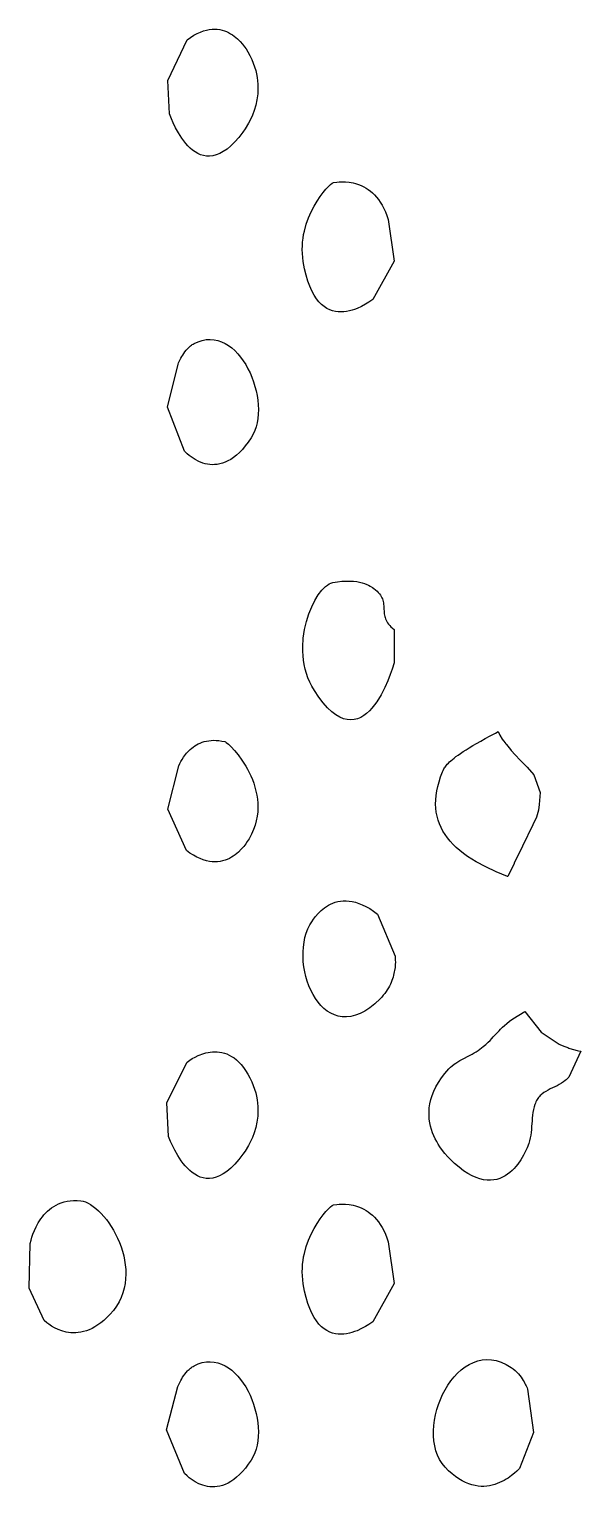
# Model space of a CAD drawing. Header units: millimetres. Extents: x 73 to 173, y -160 to -92.
# Drawn here: x 146.712 to 147.448, y -140.313 to -138.369 of the extents above; entities that cross this region are included whole.
import ezdxf

# ---------------------------------------------------------------- set-up
doc = ezdxf.new("R2010")
doc.units = ezdxf.units.MM
doc.layers.add('F.Silkscreen', color=41, linetype='CONTINUOUS', true_color=0xf2eda1)

msp = doc.modelspace()

# ---------------------------------------------------------------- linework, layer by layer
at = {"layer": 'F.Silkscreen', "linetype": 'CONTINUOUS'}
for p, q in [((146.931833, -138.377628), (146.936191, -138.375293)), ((146.936191, -138.375293), (146.940416, -138.373391)), ((146.940416, -138.373391), (146.944511, -138.371892)), ((146.944511, -138.371892), (146.94847, -138.370773)), ((146.94847, -138.370773), (146.952305, -138.370022)), ((146.952305, -138.370022), (146.956003, -138.369598)), ((146.956003, -138.369598), (146.959563, -138.369484)), ((146.959563, -138.369484), (146.962987, -138.369665)), ((146.962987, -138.369665), (146.966288, -138.370119)), ((146.966288, -138.370119), (146.969448, -138.37081)), ((146.969448, -138.37081), (146.972467, -138.371719)), ((146.972467, -138.371719), (146.975363, -138.372823)), ((146.975363, -138.372823), (146.978111, -138.374103)), ((146.978111, -138.374103), (146.980726, -138.375525)), ((146.980726, -138.375525), (146.983211, -138.377089)), ((146.897097, -138.437901), (146.92271, -138.383668)), ((146.92271, -138.383668), (146.927333, -138.380409)), ((146.927333, -138.380409), (146.931833, -138.377628)), ((146.983211, -138.377089), (146.985548, -138.378738)), ((146.985548, -138.378738), (146.989816, -138.382263)), ((146.989816, -138.382263), (146.993542, -138.385939)), ((146.993542, -138.385939), (146.996699, -138.389541)), ((146.996699, -138.389541), (146.999303, -138.392913)), ((146.999303, -138.392913), (147.001345, -138.395862)), ((147.001345, -138.395862), (147.00372, -138.399734)), ((147.00372, -138.399734), (147.006497, -138.404809)), ((147.006497, -138.404809), (147.008913, -138.409829)), ((147.008913, -138.409829), (147.010976, -138.41478)), ((147.010976, -138.41478), (147.012716, -138.419671)), ((147.012716, -138.419671), (147.01415, -138.424487)), ((147.01415, -138.424487), (147.015276, -138.429215)), ((147.015276, -138.429215), (147.016134, -138.433871)), ((147.016134, -138.433871), (147.016718, -138.438428)), ((146.899149, -138.482498), (146.897097, -138.437901)), ((147.016718, -138.438428), (147.017078, -138.442895)), ((147.017201, -138.447257), (147.016835, -138.455654)), ((147.017078, -138.442895), (147.017201, -138.447257)), ((147.01415, -138.471011), (147.012081, -138.477872)), ((147.015774, -138.463586), (147.01415, -138.471011)), ((147.016835, -138.455654), (147.015774, -138.463586)), ((146.901708, -138.489054), (146.899149, -138.482498)), ((146.904107, -138.494525), (146.901708, -138.489054)), ((147.007216, -138.489747), (147.004702, -138.494681)), ((147.009737, -138.484129), (147.007216, -138.489747)), ((147.012081, -138.477872), (147.009737, -138.484129)), ((146.907245, -138.500935), (146.904107, -138.494525)), ((146.911108, -138.507892), (146.907245, -138.500935)), ((146.915662, -138.51499), (146.911108, -138.507892)), ((146.997099, -138.506652), (146.991598, -138.513779)), ((147.00012, -138.502294), (146.997099, -138.506652)), ((147.004702, -138.494681), (147.00012, -138.502294)), ((146.918209, -138.518456), (146.915662, -138.51499)), ((146.920923, -138.521818), (146.918209, -138.518456)), ((146.92381, -138.525029), (146.920923, -138.521818)), ((146.926853, -138.528013), (146.92381, -138.525029)), ((146.930074, -138.530748), (146.926853, -138.528013)), ((146.933452, -138.533161), (146.930074, -138.530748)), ((146.975936, -138.529356), (146.971009, -138.532776)), ((146.981015, -138.525087), (146.975936, -138.529356)), ((146.986231, -138.519904), (146.981015, -138.525087)), ((146.991598, -138.513779), (146.986231, -138.519904)), ((146.937003, -138.535223), (146.933452, -138.533161)), ((146.940705, -138.536873), (146.937003, -138.535223)), ((146.944572, -138.538067), (146.940705, -138.536873)), ((146.948598, -138.538747), (146.944572, -138.538067)), ((146.952768, -138.538866), (146.948598, -138.538747)), ((146.957101, -138.538382), (146.952768, -138.538866)), ((146.961582, -138.537234), (146.957101, -138.538382)), ((146.96623, -138.535383), (146.961582, -138.537234)), ((146.971009, -138.532776), (146.96623, -138.535383)), ((147.099988, -138.592673), (147.103961, -138.587371)), ((147.103961, -138.587371), (147.107709, -138.582881)), ((147.107709, -138.582881), (147.111103, -138.579252)), ((147.111103, -138.579252), (147.11401, -138.576547)), ((147.11401, -138.576547), (147.116301, -138.574802)), ((147.116301, -138.574802), (147.117841, -138.574073)), ((147.117841, -138.574073), (147.122187, -138.573398)), ((147.122187, -138.573398), (147.125532, -138.573077)), ((147.125532, -138.573077), (147.129517, -138.572919)), ((147.129517, -138.572919), (147.13405, -138.573024)), ((147.13405, -138.573024), (147.139026, -138.5735)), ((147.139026, -138.5735), (147.141642, -138.573918)), ((147.141642, -138.573918), (147.144341, -138.574472)), ((147.144341, -138.574472), (147.147094, -138.575164)), ((147.147094, -138.575164), (147.149901, -138.576043)), ((147.149901, -138.576043), (147.152737, -138.577091)), ((147.152737, -138.577091), (147.155603, -138.578324)), ((147.155603, -138.578324), (147.15847, -138.57976)), ((147.15847, -138.57976), (147.161341, -138.581409)), ((147.161341, -138.581409), (147.164192, -138.583305)), ((147.164192, -138.583305), (147.167029, -138.585446)), ((147.167029, -138.585446), (147.169809, -138.587842)), ((147.169809, -138.587842), (147.172536, -138.590516)), ((147.08813, -138.612973), (147.091937, -138.605533)), ((147.091937, -138.605533), (147.095947, -138.59875)), ((147.095947, -138.59875), (147.099988, -138.592673)), ((147.172536, -138.590516), (147.175215, -138.593475)), ((147.175215, -138.593475), (147.177802, -138.596728)), ((147.177802, -138.596728), (147.180299, -138.60031)), ((147.180299, -138.60031), (147.182699, -138.604215)), ((147.182699, -138.604215), (147.184988, -138.608458)), ((147.184988, -138.608458), (147.187143, -138.613066)), ((147.081562, -138.629651), (147.084623, -138.621036)), ((147.084623, -138.621036), (147.08813, -138.612973)), ((147.187143, -138.613066), (147.189148, -138.618036)), ((147.189148, -138.618036), (147.191014, -138.623395)), ((147.191014, -138.623395), (147.198709, -138.678792)), ((147.07674, -138.65332), (147.07732, -138.648373)), ((147.07732, -138.648373), (147.0781, -138.643521)), ((147.0781, -138.643521), (147.079086, -138.638777)), ((147.079086, -138.638777), (147.081562, -138.629651)), ((147.076306, -138.663503), (147.076398, -138.658369)), ((147.076461, -138.668726), (147.076306, -138.663503)), ((147.076398, -138.658369), (147.07674, -138.65332)), ((147.076891, -138.674015), (147.076461, -138.668726)), ((147.077628, -138.679383), (147.076891, -138.674015)), ((147.079417, -138.688934), (147.077628, -138.679383)), ((147.198709, -138.678792), (147.170229, -138.729819)), ((147.081495, -138.6976), (147.079417, -138.688934)), ((147.083812, -138.705406), (147.081495, -138.6976)), ((147.08638, -138.712405), (147.083812, -138.705406)), ((147.089153, -138.718633), (147.08638, -138.712405)), ((147.092127, -138.724115), (147.089153, -138.718633)), ((147.095272, -138.728898), (147.092127, -138.724115)), ((147.098573, -138.733011), (147.095272, -138.728898)), ((147.101996, -138.736506), (147.098573, -138.733011)), ((147.105534, -138.739407), (147.101996, -138.736506)), ((147.10918, -138.741765), (147.105534, -138.739407)), ((147.112877, -138.743595), (147.10918, -138.741765)), ((147.116633, -138.744951), (147.112877, -138.743595)), ((147.120423, -138.745864), (147.116633, -138.744951)), ((147.139075, -138.74517), (147.135455, -138.745892)), ((147.142608, -138.744236), (147.139075, -138.74517)), ((147.14602, -138.743123), (147.142608, -138.744236)), ((147.149307, -138.741869), (147.14602, -138.743123)), ((147.155393, -138.73909), (147.149307, -138.741869)), ((147.160697, -138.736192), (147.155393, -138.73909)), ((147.165036, -138.733479), (147.160697, -138.736192)), ((147.170229, -138.729819), (147.165036, -138.733479)), ((147.124212, -138.746379), (147.120423, -138.745864)), ((147.127994, -138.746536), (147.124212, -138.746379)), ((147.131747, -138.746354), (147.127994, -138.746536)), ((147.135455, -138.745892), (147.131747, -138.746354)), ((146.937506, -138.786219), (146.942969, -138.784464)), ((146.942969, -138.784464), (146.948332, -138.783468)), ((146.948332, -138.783468), (146.953588, -138.783185)), ((146.953588, -138.783185), (146.958718, -138.783589)), ((146.958718, -138.783589), (146.963734, -138.784631)), ((146.916939, -138.804073), (146.918362, -138.801918)), ((146.918362, -138.801918), (146.919916, -138.799753)), ((146.919916, -138.799753), (146.921603, -138.797617)), ((146.921603, -138.797617), (146.923419, -138.795558)), ((146.923419, -138.795558), (146.92438, -138.79456)), ((146.92438, -138.79456), (146.925368, -138.793595)), ((146.925368, -138.793595), (146.926387, -138.792681)), ((146.926387, -138.792681), (146.927446, -138.791791)), ((146.927446, -138.791791), (146.92852, -138.790956)), ((146.92852, -138.790956), (146.929644, -138.790167)), ((146.929644, -138.790167), (146.930782, -138.789441)), ((146.930782, -138.789441), (146.931958, -138.78877)), ((146.931958, -138.78877), (146.937506, -138.786219)), ((146.963734, -138.784631), (146.968585, -138.786286)), ((146.968585, -138.786286), (146.97329, -138.788508)), ((146.97329, -138.788508), (146.977828, -138.791262)), ((146.977828, -138.791262), (146.982186, -138.794517)), ((146.982186, -138.794517), (146.986347, -138.7982)), ((146.986347, -138.7982), (146.990303, -138.802333)), ((146.990303, -138.802333), (146.994055, -138.806827)), ((146.89662, -138.873733), (146.910632, -138.81623)), ((146.910632, -138.81623), (146.911341, -138.814587)), ((146.911341, -138.814587), (146.912638, -138.811809)), ((146.912638, -138.811809), (146.913503, -138.810091)), ((146.913503, -138.810091), (146.914503, -138.808191)), ((146.914503, -138.808191), (146.915647, -138.806175)), ((146.915647, -138.806175), (146.916939, -138.804073)), ((146.994055, -138.806827), (146.997573, -138.811667)), ((146.997573, -138.811667), (147.000843, -138.816812)), ((147.000843, -138.816812), (147.00387, -138.822228)), ((147.00387, -138.822228), (147.006633, -138.827869)), ((147.006633, -138.827869), (147.009119, -138.833702)), ((147.009119, -138.833702), (147.011317, -138.839685)), ((147.011317, -138.839685), (147.013224, -138.845787)), ((147.013224, -138.845787), (147.014808, -138.85197)), ((147.014808, -138.85197), (147.016066, -138.858184)), ((147.016066, -138.858184), (147.016999, -138.864413)), ((146.919207, -138.932203), (146.89662, -138.873733)), ((147.016999, -138.864413), (147.017586, -138.870597)), ((147.017586, -138.870597), (147.017809, -138.876711)), ((147.017809, -138.876711), (147.017655, -138.882708)), ((147.014868, -138.899675), (147.013117, -138.904859)), ((147.016194, -138.894231), (147.014868, -138.899675)), ((147.017123, -138.888562), (147.016194, -138.894231)), ((147.017655, -138.882708), (147.017123, -138.888562)), ((147.004319, -138.920069), (147.000349, -138.925257)), ((147.008295, -138.914288), (147.004319, -138.920069)), ((147.010929, -138.909744), (147.008295, -138.914288)), ((147.013117, -138.904859), (147.010929, -138.909744)), ((146.922756, -138.935578), (146.919207, -138.932203)), ((146.925687, -138.938031), (146.922756, -138.935578)), ((146.929305, -138.940723), (146.925687, -138.938031)), ((146.988589, -138.937482), (146.98473, -138.94053)), ((146.992486, -138.93394), (146.988589, -138.937482)), ((146.996403, -138.929879), (146.992486, -138.93394)), ((147.000349, -138.925257), (146.996403, -138.929879)), ((146.933578, -138.943434), (146.929305, -138.940723)), ((146.938431, -138.94595), (146.933578, -138.943434)), ((146.943839, -138.94806), (146.938431, -138.94595)), ((146.946732, -138.948903), (146.943839, -138.94806)), ((146.949732, -138.94957), (146.946732, -138.948903)), ((146.952844, -138.950027), (146.949732, -138.94957)), ((146.956065, -138.950248), (146.952844, -138.950027)), ((146.959378, -138.950218), (146.956065, -138.950248)), ((146.962783, -138.949906), (146.959378, -138.950218)), ((146.966262, -138.949272), (146.962783, -138.949906)), ((146.969831, -138.948299), (146.966262, -138.949272)), ((146.973472, -138.946971), (146.969831, -138.948299)), ((146.977174, -138.945245), (146.973472, -138.946971)), ((146.980931, -138.943112), (146.977174, -138.945245)), ((146.98473, -138.94053), (146.980931, -138.943112)), ((147.1025, -139.117511), (147.107387, -139.112621)), ((147.107387, -139.112621), (147.109817, -139.110724)), ((147.109817, -139.110724), (147.11222, -139.109222)), ((147.11222, -139.109222), (147.114568, -139.108124)), ((147.114568, -139.108124), (147.11687, -139.107472)), ((147.11687, -139.107472), (147.123277, -139.106366)), ((147.123277, -139.106366), (147.129246, -139.105678)), ((147.129246, -139.105678), (147.134772, -139.10536)), ((147.134772, -139.10536), (147.139888, -139.105366)), ((147.139888, -139.105366), (147.144584, -139.105647)), ((147.144584, -139.105647), (147.148875, -139.10617)), ((147.148875, -139.10617), (147.152773, -139.106904)), ((147.152773, -139.106904), (147.156286, -139.107777)), ((147.156286, -139.107777), (147.159428, -139.108775)), ((147.159428, -139.108775), (147.162201, -139.109844)), ((147.162201, -139.109844), (147.164621, -139.110938)), ((147.164621, -139.110938), (147.166697, -139.112022)), ((147.166697, -139.112022), (147.169873, -139.113993)), ((147.169873, -139.113993), (147.171784, -139.115405)), ((147.088812, -139.139727), (147.093083, -139.131221)), ((147.093083, -139.131221), (147.097689, -139.123762)), ((147.097689, -139.123762), (147.1025, -139.117511)), ((147.171784, -139.115405), (147.174013, -139.117194)), ((147.174013, -139.117194), (147.175966, -139.118965)), ((147.175966, -139.118965), (147.177679, -139.120734)), ((147.177679, -139.120734), (147.179145, -139.122484)), ((147.179145, -139.122484), (147.180403, -139.124205)), ((147.180403, -139.124205), (147.18146, -139.125917)), ((147.18146, -139.125917), (147.182338, -139.127613)), ((147.182338, -139.127613), (147.183045, -139.129301)), ((147.183045, -139.129301), (147.183618, -139.130975)), ((147.183618, -139.130975), (147.18407, -139.132656)), ((147.18407, -139.132656), (147.184413, -139.134317)), ((147.184413, -139.134317), (147.184658, -139.135966)), ((147.081763, -139.159367), (147.084993, -139.149165)), ((147.084993, -139.149165), (147.088812, -139.139727)), ((147.184658, -139.135966), (147.184966, -139.139269)), ((147.184966, -139.139269), (147.185122, -139.142562)), ((147.185122, -139.142562), (147.185306, -139.145862)), ((147.185306, -139.145862), (147.185618, -139.149168)), ((147.185618, -139.149168), (147.185883, -139.15084)), ((147.185883, -139.15084), (147.186237, -139.152515)), ((147.186237, -139.152515), (147.186703, -139.154182)), ((147.077576, -139.181494), (147.079248, -139.170195)), ((147.079248, -139.170195), (147.081763, -139.159367)), ((147.186703, -139.154182), (147.187291, -139.155883)), ((147.187291, -139.155883), (147.18803, -139.157594)), ((147.18803, -139.157594), (147.188933, -139.159304)), ((147.188933, -139.159304), (147.19001, -139.161036)), ((147.19001, -139.161036), (147.1913, -139.162791)), ((147.1913, -139.162791), (147.192806, -139.164562)), ((147.192806, -139.164562), (147.194547, -139.16635)), ((147.194547, -139.16635), (147.196538, -139.168147)), ((147.196538, -139.168147), (147.198802, -139.169975)), ((147.198802, -139.169975), (147.198856, -139.214421)), ((147.076866, -139.193146), (147.077576, -139.181494)), ((147.076924, -139.199044), (147.076866, -139.193146)), ((147.077267, -139.204971), (147.076924, -139.199044)), ((147.077911, -139.210912), (147.077267, -139.204971)), ((147.07889, -139.216842), (147.077911, -139.210912)), ((147.080199, -139.222757), (147.07889, -139.216842)), ((147.081864, -139.228624), (147.080199, -139.222757)), ((147.083892, -139.234423), (147.081864, -139.228624)), ((147.193691, -139.229853), (147.190347, -139.23831)), ((147.19624, -139.222713), (147.193691, -139.229853)), ((147.198856, -139.214421), (147.19624, -139.222713)), ((147.086323, -139.24015), (147.083892, -139.234423)), ((147.08914, -139.245775), (147.086323, -139.24015)), ((147.092377, -139.251284), (147.08914, -139.245775)), ((147.186211, -139.247545), (147.181293, -139.257043)), ((147.190347, -139.23831), (147.186211, -139.247545)), ((147.098426, -139.260264), (147.092377, -139.251284)), ((147.104323, -139.267941), (147.098426, -139.260264)), ((147.110058, -139.274374), (147.104323, -139.267941)), ((147.175613, -139.266276), (147.172488, -139.270624)), ((147.181293, -139.257043), (147.175613, -139.266276)), ((147.115626, -139.27963), (147.110058, -139.274374)), ((147.121027, -139.283774), (147.115626, -139.27963)), ((147.126268, -139.286878), (147.121027, -139.283774)), ((147.131341, -139.288991), (147.126268, -139.286878)), ((147.136234, -139.290188), (147.131341, -139.288991)), ((147.149921, -139.28897), (147.145536, -139.290114)), ((147.15414, -139.287167), (147.149921, -139.28897)), ((147.158166, -139.28477), (147.15414, -139.287167)), ((147.162024, -139.281856), (147.158166, -139.28477)), ((147.165693, -139.278481), (147.162024, -139.281856)), ((147.16918, -139.274728), (147.165693, -139.278481)), ((147.172488, -139.270624), (147.16918, -139.274728)), ((147.140989, -139.290549), (147.136234, -139.290188)), ((147.145536, -139.290114), (147.140989, -139.290549)), ((147.326765, -139.311801), (147.333761, -139.308036)), ((147.333761, -139.308036), (147.337404, -139.306108)), ((147.337404, -139.306108), (147.339602, -139.310703)), ((146.92696, -139.329974), (146.928836, -139.328359)), ((146.928836, -139.328359), (146.930828, -139.326796)), ((146.930828, -139.326796), (146.932955, -139.32531)), ((146.932955, -139.32531), (146.935205, -139.323923)), ((146.935205, -139.323923), (146.937583, -139.322628)), ((146.937583, -139.322628), (146.940096, -139.321459)), ((146.940096, -139.321459), (146.942744, -139.320422)), ((146.942744, -139.320422), (146.945528, -139.319543)), ((146.945528, -139.319543), (146.948441, -139.318814)), ((146.948441, -139.318814), (146.95151, -139.318274)), ((146.95151, -139.318274), (146.954716, -139.317919)), ((146.954716, -139.317919), (146.958074, -139.317779)), ((146.958074, -139.317779), (146.961571, -139.317856)), ((146.961571, -139.317856), (146.965232, -139.318176)), ((146.965232, -139.318176), (146.969041, -139.318747)), ((146.969041, -139.318747), (146.973009, -139.319579)), ((146.973009, -139.319579), (146.97377, -139.319913)), ((146.97377, -139.319913), (146.974828, -139.320592)), ((146.974828, -139.320592), (146.977751, -139.322955)), ((146.977751, -139.322955), (146.981552, -139.326582)), ((146.981552, -139.326582), (146.985994, -139.331409)), ((147.294709, -139.330336), (147.29897, -139.327681)), ((147.29897, -139.327681), (147.303645, -139.324867)), ((147.303645, -139.324867), (147.308744, -139.321876)), ((147.308744, -139.321876), (147.31429, -139.318711)), ((147.31429, -139.318711), (147.320284, -139.315352)), ((147.320284, -139.315352), (147.326765, -139.311801)), ((147.339602, -139.310703), (147.342993, -139.316355)), ((147.342993, -139.316355), (147.344452, -139.318337)), ((147.344452, -139.318337), (147.344955, -139.319003)), ((147.344955, -139.319003), (147.347726, -139.322582)), ((147.347726, -139.322582), (147.348413, -139.323442)), ((147.348413, -139.323442), (147.354013, -139.330234)), ((146.913146, -139.34872), (146.914411, -139.34623)), ((146.914411, -139.34623), (146.916089, -139.343322)), ((146.916089, -139.343322), (146.918146, -139.340124)), ((146.918146, -139.340124), (146.920641, -139.336762)), ((146.920641, -139.336762), (146.922047, -139.335046)), ((146.922047, -139.335046), (146.923569, -139.333331)), ((146.923569, -139.333331), (146.925204, -139.331638)), ((146.925204, -139.331638), (146.92696, -139.329974)), ((146.985994, -139.331409), (146.990841, -139.337316)), ((146.990841, -139.337316), (146.995873, -139.344232)), ((146.995873, -139.344232), (146.998384, -139.348038)), ((146.998384, -139.348038), (147.000856, -139.352058)), ((147.269671, -139.349565), (147.271024, -139.348115)), ((147.271024, -139.348115), (147.272575, -139.346586)), ((147.272575, -139.346586), (147.274359, -139.344965)), ((147.274359, -139.344965), (147.276373, -139.343244)), ((147.276373, -139.343244), (147.278656, -139.341414)), ((147.278656, -139.341414), (147.281224, -139.339464)), ((147.281224, -139.339464), (147.284093, -139.33739)), ((147.284093, -139.33739), (147.287272, -139.33518)), ((147.287272, -139.33518), (147.290802, -139.332831)), ((147.290802, -139.332831), (147.294709, -139.330336)), ((147.354013, -139.330234), (147.354938, -139.331312)), ((147.354938, -139.331312), (147.360188, -139.337193)), ((147.360188, -139.337193), (147.360833, -139.337895)), ((147.360833, -139.337895), (147.36592, -139.34328)), ((147.36592, -139.34328), (147.366301, -139.343677)), ((147.366301, -139.343677), (147.375998, -139.353636)), ((146.89691, -139.4098), (146.911665, -139.352009)), ((146.911665, -139.352009), (146.913146, -139.34872)), ((147.000856, -139.352058), (147.003256, -139.35629)), ((147.003256, -139.35629), (147.005557, -139.360716)), ((147.005557, -139.360716), (147.007733, -139.365322)), ((147.007733, -139.365322), (147.009758, -139.3701)), ((147.258647, -139.37295), (147.260774, -139.36655)), ((147.260774, -139.36655), (147.263315, -139.359995)), ((147.263315, -139.359995), (147.264195, -139.357925)), ((147.264195, -139.357925), (147.265243, -139.355769)), ((147.265243, -139.355769), (147.265886, -139.354641)), ((147.265886, -139.354641), (147.266617, -139.353453)), ((147.266617, -139.353453), (147.267499, -139.352219)), ((147.267499, -139.352219), (147.268499, -139.350922)), ((147.268499, -139.350922), (147.269671, -139.349565)), ((147.375998, -139.353636), (147.385237, -139.363761)), ((147.385237, -139.363761), (147.393309, -139.387461)), ((147.009758, -139.3701), (147.011586, -139.375041)), ((147.011586, -139.375041), (147.013209, -139.380134)), ((147.013209, -139.380134), (147.014588, -139.385379)), ((147.014588, -139.385379), (147.015691, -139.390733)), ((147.2547, -139.391272), (147.255606, -139.38531)), ((147.255606, -139.38531), (147.256922, -139.379205)), ((147.256922, -139.379205), (147.258647, -139.37295)), ((147.015691, -139.390733), (147.016492, -139.396216)), ((147.016492, -139.396216), (147.016971, -139.401794)), ((147.016971, -139.401794), (147.017091, -139.407477)), ((147.254054, -139.402783), (147.254176, -139.397095)), ((147.254315, -139.40833), (147.254054, -139.402783)), ((147.254176, -139.397095), (147.2547, -139.391272)), ((147.391982, -139.403392), (147.391143, -139.410802)), ((147.393309, -139.387461), (147.391982, -139.403392)), ((146.92174, -139.464669), (146.89691, -139.4098)), ((147.015009, -139.424974), (147.013417, -139.43091)), ((147.016136, -139.419071), (147.015009, -139.424974)), ((147.01682, -139.41324), (147.016136, -139.419071)), ((147.017091, -139.407477), (147.01682, -139.41324)), ((147.254962, -139.413745), (147.254315, -139.40833)), ((147.255987, -139.419007), (147.254962, -139.413745)), ((147.257387, -139.424149), (147.255987, -139.419007)), ((147.259166, -139.429164), (147.257387, -139.424149)), ((147.388393, -139.420405), (147.383491, -139.430686)), ((147.391143, -139.410802), (147.388393, -139.420405)), ((147.008671, -139.44291), (147.005482, -139.448942)), ((147.011304, -139.436903), (147.008671, -139.44291)), ((147.013417, -139.43091), (147.011304, -139.436903)), ((147.261308, -139.434041), (147.259166, -139.429164)), ((147.263815, -139.438802), (147.261308, -139.434041)), ((147.266687, -139.443427), (147.263815, -139.438802)), ((147.269903, -139.447938), (147.266687, -139.443427)), ((147.383491, -139.430686), (147.369772, -139.45876)), ((146.926533, -139.468107), (146.92174, -139.464669)), ((146.995, -139.463142), (146.991165, -139.466903)), ((146.99825, -139.459429), (146.995, -139.463142)), ((147.000933, -139.455953), (146.99825, -139.459429)), ((147.003024, -139.452929), (147.000933, -139.455953)), ((147.005482, -139.448942), (147.003024, -139.452929)), ((147.273481, -139.452332), (147.269903, -139.447938)), ((147.277401, -139.456591), (147.273481, -139.452332)), ((147.281665, -139.460746), (147.277401, -139.456591)), ((147.286272, -139.464775), (147.281665, -139.460746)), ((147.291209, -139.4687), (147.286272, -139.464775)), ((147.369753, -139.4588), (147.358757, -139.481804)), ((147.369772, -139.45876), (147.369752, -139.458799)), ((147.369752, -139.458799), (147.369753, -139.4588)), ((146.931194, -139.471056), (146.926533, -139.468107)), ((146.93571, -139.473521), (146.931194, -139.471056)), ((146.940098, -139.475554), (146.93571, -139.473521)), ((146.944344, -139.477162), (146.940098, -139.475554)), ((146.948443, -139.47837), (146.944344, -139.477162)), ((146.952409, -139.479194), (146.948443, -139.47837)), ((146.956234, -139.479675), (146.952409, -139.479194)), ((146.959928, -139.479827), (146.956234, -139.479675)), ((146.963474, -139.479683), (146.959928, -139.479827)), ((146.966877, -139.479252), (146.963474, -139.479683)), ((146.970141, -139.478574), (146.966877, -139.479252)), ((146.973263, -139.477665), (146.970141, -139.478574)), ((146.976245, -139.476548), (146.973263, -139.477665)), ((146.979088, -139.475262), (146.976245, -139.476548)), ((146.981787, -139.473801), (146.979088, -139.475262)), ((146.984346, -139.472216), (146.981787, -139.473801)), ((146.986768, -139.470517), (146.984346, -139.472216)), ((146.989038, -139.468741), (146.986768, -139.470517)), ((146.991165, -139.466903), (146.989038, -139.468741)), ((147.296486, -139.472504), (147.291209, -139.4687)), ((147.308012, -139.479798), (147.296486, -139.472504)), ((147.320809, -139.486661), (147.308012, -139.479798)), ((147.358648, -139.482033), (147.350518, -139.499333)), ((147.358757, -139.481804), (147.358648, -139.482033)), ((147.334865, -139.49313), (147.320809, -139.486661)), ((147.350122, -139.499196), (147.334865, -139.49313)), ((147.350518, -139.499333), (147.350122, -139.499196)), ((147.103579, -139.542907), (147.105973, -139.541058)), ((147.105973, -139.541058), (147.10853, -139.539306)), ((147.10853, -139.539306), (147.111244, -139.537675)), ((147.111244, -139.537675), (147.114118, -139.536196)), ((147.114118, -139.536196), (147.117147, -139.534871)), ((147.117147, -139.534871), (147.120341, -139.533772)), ((147.120341, -139.533772), (147.123692, -139.532887)), ((147.123692, -139.532887), (147.127208, -139.532249)), ((147.127208, -139.532249), (147.130881, -139.531893)), ((147.130881, -139.531893), (147.134715, -139.531847)), ((147.134715, -139.531847), (147.138718, -139.532134)), ((147.138718, -139.532134), (147.142885, -139.532778)), ((147.142885, -139.532778), (147.147208, -139.533792)), ((147.147208, -139.533792), (147.151702, -139.535229)), ((147.151702, -139.535229), (147.156357, -139.537092)), ((147.156357, -139.537092), (147.161182, -139.539413)), ((147.161182, -139.539413), (147.166169, -139.542231)), ((147.166169, -139.542231), (147.17133, -139.545559)), ((147.086449, -139.563882), (147.088969, -139.559611)), ((147.088969, -139.559611), (147.091143, -139.556378)), ((147.091143, -139.556378), (147.093918, -139.552701)), ((147.093918, -139.552701), (147.09732, -139.548786)), ((147.09732, -139.548786), (147.099244, -139.546796)), ((147.099244, -139.546796), (147.101334, -139.544833)), ((147.101334, -139.544833), (147.103579, -139.542907)), ((147.17133, -139.545559), (147.176655, -139.549424)), ((147.176655, -139.549424), (147.199924, -139.605513)), ((147.078605, -139.587088), (147.079889, -139.580899)), ((147.079889, -139.580899), (147.081618, -139.57494)), ((147.081618, -139.57494), (147.083793, -139.56925)), ((147.083793, -139.56925), (147.086449, -139.563882)), ((147.07729, -139.606532), (147.077307, -139.599954)), ((147.077307, -139.599954), (147.077754, -139.59345)), ((147.077754, -139.59345), (147.078605, -139.587088)), ((147.077655, -139.613161), (147.07729, -139.606532)), ((147.078421, -139.619783), (147.077655, -139.613161)), ((147.079568, -139.626346), (147.078421, -139.619783)), ((147.199924, -139.605513), (147.200108, -139.606946)), ((147.200256, -139.616924), (147.199948, -139.620573)), ((147.200108, -139.606946), (147.200245, -139.608642)), ((147.200245, -139.608642), (147.200346, -139.610902)), ((147.200374, -139.613685), (147.200256, -139.616924)), ((147.200346, -139.610902), (147.200374, -139.613685)), ((147.08108, -139.632811), (147.079568, -139.626346)), ((147.082951, -139.639126), (147.08108, -139.632811)), ((147.085165, -139.645251), (147.082951, -139.639126)), ((147.195749, -139.638137), (147.194784, -139.640548)), ((147.196606, -139.635754), (147.195749, -139.638137)), ((147.197357, -139.633405), (147.196606, -139.635754)), ((147.197996, -139.631111), (147.197357, -139.633405)), ((147.198543, -139.628878), (147.197996, -139.631111)), ((147.199007, -139.626692), (147.198543, -139.628878)), ((147.199402, -139.624569), (147.199007, -139.626692)), ((147.199948, -139.620573), (147.199402, -139.624569)), ((147.08772, -139.65114), (147.085165, -139.645251)), ((147.090616, -139.656737), (147.08772, -139.65114)), ((147.093813, -139.661999), (147.090616, -139.656737)), ((147.184306, -139.657789), (147.182196, -139.660218)), ((147.186247, -139.655339), (147.184306, -139.657789)), ((147.18803, -139.652873), (147.186247, -139.655339)), ((147.189659, -139.650398), (147.18803, -139.652873)), ((147.191144, -139.64792), (147.189659, -139.650398)), ((147.192486, -139.645456), (147.191144, -139.64792)), ((147.193699, -139.642989), (147.192486, -139.645456)), ((147.194784, -139.640548), (147.193699, -139.642989)), ((147.097326, -139.666878), (147.093813, -139.661999)), ((147.101133, -139.671332), (147.097326, -139.666878)), ((147.10523, -139.675318), (147.101133, -139.671332)), ((147.1096, -139.678772), (147.10523, -139.675318)), ((147.166289, -139.674419), (147.159716, -139.678747)), ((147.173016, -139.669061), (147.166289, -139.674419)), ((147.179916, -139.662617), (147.173016, -139.669061)), ((147.182196, -139.660218), (147.179916, -139.662617)), ((147.114248, -139.681667), (147.1096, -139.678772)), ((147.119135, -139.683947), (147.114248, -139.681667)), ((147.124279, -139.685557), (147.119135, -139.683947)), ((147.129654, -139.686461), (147.124279, -139.685557)), ((147.135257, -139.686614), (147.129654, -139.686461)), ((147.14108, -139.685962), (147.135257, -139.686614)), ((147.147087, -139.68446), (147.14108, -139.685962)), ((147.153313, -139.682077), (147.147087, -139.68446)), ((147.159716, -139.678747), (147.153313, -139.682077)), ((147.343167, -139.700492), (147.34591, -139.698002)), ((147.34591, -139.698002), (147.349094, -139.695311)), ((147.349094, -139.695311), (147.352779, -139.692356)), ((147.352779, -139.692356), (147.357079, -139.689104)), ((147.357079, -139.689104), (147.372964, -139.679539)), ((147.372964, -139.679539), (147.394629, -139.706889)), ((147.326607, -139.717939), (147.32893, -139.715586)), ((147.32893, -139.715586), (147.331013, -139.713379)), ((147.331013, -139.713379), (147.334793, -139.709182)), ((147.334793, -139.709182), (147.338625, -139.704998)), ((147.338625, -139.704998), (147.34077, -139.702809)), ((147.34077, -139.702809), (147.343167, -139.700492)), ((147.394629, -139.706889), (147.418813, -139.722885)), ((146.940038, -139.737121), (146.942552, -139.736191)), ((146.942552, -139.736191), (146.945185, -139.735341)), ((146.945185, -139.735341), (146.947919, -139.734584)), ((146.947919, -139.734584), (146.950751, -139.733964)), ((146.950751, -139.733964), (146.953662, -139.733496)), ((146.953662, -139.733496), (146.956656, -139.73318)), ((146.956656, -139.73318), (146.959705, -139.733062)), ((146.959705, -139.733062), (146.962813, -139.733143)), ((146.962813, -139.733143), (146.965964, -139.733464)), ((146.965964, -139.733464), (146.969152, -139.734037)), ((146.969152, -139.734037), (146.97237, -139.734875)), ((146.97237, -139.734875), (146.975597, -139.736018)), ((146.975597, -139.736018), (146.978834, -139.737452)), ((147.297391, -139.739105), (147.302883, -139.736187)), ((147.302883, -139.736187), (147.305563, -139.734649)), ((147.305563, -139.734649), (147.308204, -139.73305)), ((147.308204, -139.73305), (147.310746, -139.731337)), ((147.310746, -139.731337), (147.313217, -139.729518)), ((147.313217, -139.729518), (147.317346, -139.7262)), ((147.317346, -139.7262), (147.3209, -139.723203)), ((147.3209, -139.723203), (147.323959, -139.720457)), ((147.323959, -139.720457), (147.326607, -139.717939)), ((147.418813, -139.722885), (147.420433, -139.723657)), ((147.420433, -139.723657), (147.421834, -139.724285)), ((147.421834, -139.724285), (147.425054, -139.725642)), ((147.425054, -139.725642), (147.426451, -139.726196)), ((147.426451, -139.726196), (147.430208, -139.727591)), ((147.430208, -139.727591), (147.431818, -139.728145)), ((147.44769, -139.732366), (147.431469, -139.766848)), ((147.431818, -139.728145), (147.436121, -139.72951)), ((147.436121, -139.72951), (147.437827, -139.730003)), ((147.437827, -139.730003), (147.442834, -139.73131)), ((147.442834, -139.73131), (147.444513, -139.731704)), ((147.444513, -139.731704), (147.44769, -139.732366)), ((146.895887, -139.800932), (146.922663, -139.746794)), ((146.922663, -139.746794), (146.926427, -139.744191)), ((146.926427, -139.744191), (146.929497, -139.742288)), ((146.929497, -139.742288), (146.933267, -139.740205)), ((146.933267, -139.740205), (146.937647, -139.738113)), ((146.937647, -139.738113), (146.940038, -139.737121)), ((146.978834, -139.737452), (146.982056, -139.739244)), ((146.982056, -139.739244), (146.985274, -139.741385)), ((146.985274, -139.741385), (146.988464, -139.743911)), ((146.988464, -139.743911), (146.991634, -139.746818)), ((146.991634, -139.746818), (146.994739, -139.750161)), ((146.994739, -139.750161), (146.997807, -139.75394)), ((146.997807, -139.75394), (147.000802, -139.758191)), ((147.266519, -139.761977), (147.271832, -139.755853)), ((147.271832, -139.755853), (147.273975, -139.753681)), ((147.273975, -139.753681), (147.276259, -139.751676)), ((147.276259, -139.751676), (147.278653, -139.749822)), ((147.278653, -139.749822), (147.281151, -139.748082)), ((147.281151, -139.748082), (147.283732, -139.746445)), ((147.283732, -139.746445), (147.28639, -139.74489)), ((147.28639, -139.74489), (147.29185, -139.741953)), ((147.29185, -139.741953), (147.297391, -139.739105)), ((147.000802, -139.758191), (147.00372, -139.762912)), ((147.00372, -139.762912), (147.006497, -139.767989)), ((147.006497, -139.767989), (147.008913, -139.773003)), ((147.008913, -139.773003), (147.010976, -139.777958)), ((147.254513, -139.77989), (147.257897, -139.774009)), ((147.257897, -139.774009), (147.261899, -139.768043)), ((147.261899, -139.768043), (147.266519, -139.761977)), ((147.421716, -139.775101), (147.418864, -139.776745)), ((147.424443, -139.773327), (147.421716, -139.775101)), ((147.42699, -139.771384), (147.424443, -139.773327)), ((147.428206, -139.77034), (147.42699, -139.771384)), ((147.429357, -139.769237), (147.428206, -139.77034)), ((147.430441, -139.768082), (147.429357, -139.769237)), ((147.431469, -139.766848), (147.430441, -139.768082)), ((147.010976, -139.777958), (147.012716, -139.78285)), ((147.012716, -139.78285), (147.01415, -139.78767)), ((147.01415, -139.78767), (147.015276, -139.792397)), ((147.015276, -139.792397), (147.016134, -139.797038)), ((147.247712, -139.796918), (147.249457, -139.791352)), ((147.249457, -139.791352), (147.251709, -139.785671)), ((147.251709, -139.785671), (147.254513, -139.77989)), ((147.390468, -139.795215), (147.389605, -139.796554)), ((147.391418, -139.793955), (147.390468, -139.795215)), ((147.392431, -139.792749), (147.391418, -139.793955)), ((147.393512, -139.791623), (147.392431, -139.792749)), ((147.39465, -139.790543), (147.393512, -139.791623)), ((147.395854, -139.789521), (147.39465, -139.790543)), ((147.398395, -139.787615), (147.395854, -139.789521)), ((147.401108, -139.785876), (147.398395, -139.787615)), ((147.403962, -139.784255), (147.401108, -139.785876)), ((147.406892, -139.782719), (147.403962, -139.784255)), ((147.409896, -139.78125), (147.406892, -139.782719)), ((147.415917, -139.778292), (147.409896, -139.78125)), ((147.418864, -139.776745), (147.415917, -139.778292)), ((146.897933, -139.845972), (146.895887, -139.800932)), ((147.016134, -139.797038), (147.016718, -139.801599)), ((147.016718, -139.801599), (147.017078, -139.806067)), ((147.017201, -139.810432), (147.016835, -139.818834)), ((147.017078, -139.806067), (147.017201, -139.810432)), ((147.245266, -139.812897), (147.245651, -139.8077)), ((147.245268, -139.817961), (147.245266, -139.812897)), ((147.245651, -139.8077), (147.246459, -139.802371)), ((147.246459, -139.802371), (147.247712, -139.796918)), ((147.38377, -139.813934), (147.383271, -139.817658)), ((147.384435, -139.810273), (147.38377, -139.813934)), ((147.385314, -139.806681), (147.384435, -139.810273)), ((147.386443, -139.803192), (147.385314, -139.806681)), ((147.387109, -139.801488), (147.386443, -139.803192)), ((147.387853, -139.799808), (147.387109, -139.801488)), ((147.388683, -139.798167), (147.387853, -139.799808)), ((147.389605, -139.796554), (147.388683, -139.798167)), ((147.015774, -139.826764), (147.01415, -139.834188)), ((147.016835, -139.818834), (147.015774, -139.826764)), ((147.245637, -139.822884), (147.245268, -139.817961)), ((147.246311, -139.827661), (147.245637, -139.822884)), ((147.2473, -139.832279), (147.246311, -139.827661)), ((147.248536, -139.836749), (147.2473, -139.832279)), ((147.382074, -139.832912), (147.381775, -139.836737)), ((147.382589, -139.825241), (147.382074, -139.832912)), ((147.382881, -139.821438), (147.382589, -139.825241)), ((147.383271, -139.817658), (147.382881, -139.821438)), ((146.900575, -139.852536), (146.897933, -139.845972)), ((146.903053, -139.858005), (146.900575, -139.852536)), ((147.007216, -139.852927), (147.004702, -139.857855)), ((147.009737, -139.847303), (147.007216, -139.852927)), ((147.012081, -139.841048), (147.009737, -139.847303)), ((147.01415, -139.834188), (147.012081, -139.841048)), ((147.250012, -139.841035), (147.248536, -139.836749)), ((147.251677, -139.845156), (147.250012, -139.841035)), ((147.253516, -139.849101), (147.251677, -139.845156)), ((147.255485, -139.852852), (147.253516, -139.849101)), ((147.25757, -139.85642), (147.255485, -139.852852)), ((147.379339, -139.851652), (147.37821, -139.855219)), ((147.380216, -139.848008), (147.379339, -139.851652)), ((147.380887, -139.844305), (147.380216, -139.848008)), ((147.381402, -139.840534), (147.380887, -139.844305)), ((147.381775, -139.836737), (147.381402, -139.840534)), ((146.906279, -139.864399), (146.903053, -139.858005)), ((146.91022, -139.871329), (146.906279, -139.864399)), ((146.914884, -139.878407), (146.91022, -139.871329)), ((146.997099, -139.869826), (146.991593, -139.87696)), ((147.00012, -139.865474), (146.997099, -139.869826)), ((147.004702, -139.857855), (147.00012, -139.865474)), ((147.259714, -139.859775), (147.25757, -139.85642)), ((147.261912, -139.862943), (147.259714, -139.859775)), ((147.266283, -139.86862), (147.261912, -139.862943)), ((147.270446, -139.873397), (147.266283, -139.86862)), ((147.371086, -139.871148), (147.367651, -139.877006)), ((147.373842, -139.865732), (147.371086, -139.871148)), ((147.375932, -139.861067), (147.373842, -139.865732)), ((147.37821, -139.855219), (147.375932, -139.861067)), ((146.917475, -139.881869), (146.914884, -139.878407)), ((146.920244, -139.885219), (146.917475, -139.881869)), ((146.923185, -139.888405), (146.920244, -139.885219)), ((146.926286, -139.891372), (146.923185, -139.888405)), ((146.929555, -139.894094), (146.926286, -139.891372)), ((146.980977, -139.88828), (146.975875, -139.892553)), ((146.986216, -139.883086), (146.980977, -139.88828)), ((146.991593, -139.87696), (146.986216, -139.883086)), ((147.274139, -139.877244), (147.270446, -139.873397)), ((147.279088, -139.881899), (147.274139, -139.877244)), ((147.285335, -139.887162), (147.279088, -139.881899)), ((147.291345, -139.891639), (147.285335, -139.887162)), ((147.297131, -139.895378), (147.291345, -139.891639)), ((147.355934, -139.891531), (147.353038, -139.894118)), ((147.358638, -139.888802), (147.355934, -139.891531)), ((147.361171, -139.885932), (147.358638, -139.888802)), ((147.363507, -139.882994), (147.361171, -139.885932)), ((147.367651, -139.877006), (147.363507, -139.882994)), ((146.932991, -139.896497), (146.929555, -139.894094)), ((146.936585, -139.898535), (146.932991, -139.896497)), ((146.940344, -139.900169), (146.936585, -139.898535)), ((146.94425, -139.901344), (146.940344, -139.900169)), ((146.948323, -139.902006), (146.94425, -139.901344)), ((146.952537, -139.902102), (146.948323, -139.902006)), ((146.956913, -139.901615), (146.952537, -139.902102)), ((146.961438, -139.900455), (146.956913, -139.901615)), ((146.966105, -139.898596), (146.961438, -139.900455)), ((146.970919, -139.895972), (146.966105, -139.898596)), ((146.975875, -139.892553), (146.970919, -139.895972)), ((147.302701, -139.898414), (147.297131, -139.895378)), ((147.308046, -139.900789), (147.302701, -139.898414)), ((147.313182, -139.902534), (147.308046, -139.900789)), ((147.318091, -139.90369), (147.313182, -139.902534)), ((147.322792, -139.904309), (147.318091, -139.90369)), ((147.327284, -139.904411), (147.322792, -139.904309)), ((147.33157, -139.904044), (147.327284, -139.904411)), ((147.335646, -139.90324), (147.33157, -139.904044)), ((147.339525, -139.902049), (147.335646, -139.90324)), ((147.343198, -139.900499), (147.339525, -139.902049)), ((147.34667, -139.898635), (147.343198, -139.900499)), ((147.349954, -139.896497), (147.34667, -139.898635)), ((147.353038, -139.894118), (147.349954, -139.896497)), ((146.729745, -139.953149), (146.731851, -139.950593)), ((146.731851, -139.950593), (146.734112, -139.948119)), ((146.734112, -139.948119), (146.736543, -139.94574)), ((146.736543, -139.94574), (146.739162, -139.943466)), ((146.739162, -139.943466), (146.741951, -139.941334)), ((146.741951, -139.941334), (146.744918, -139.939351)), ((146.744918, -139.939351), (146.748093, -139.937552)), ((146.748093, -139.937552), (146.751455, -139.935933)), ((146.751455, -139.935933), (146.755017, -139.934541)), ((146.755017, -139.934541), (146.758792, -139.93337)), ((146.758792, -139.93337), (146.762782, -139.932465)), ((146.762782, -139.932465), (146.766995, -139.93183)), ((146.766995, -139.93183), (146.771419, -139.931484)), ((146.771419, -139.931484), (146.776094, -139.93145)), ((146.776094, -139.93145), (146.78099, -139.931747)), ((146.78099, -139.931747), (146.784112, -139.932293)), ((146.784112, -139.932293), (146.787365, -139.933333)), ((146.787365, -139.933333), (146.79073, -139.934846)), ((146.79073, -139.934846), (146.794154, -139.936814)), ((146.794154, -139.936814), (146.797651, -139.939195)), ((146.797651, -139.939195), (146.801193, -139.941994)), ((146.801193, -139.941994), (146.804711, -139.945186)), ((146.804711, -139.945186), (146.808225, -139.948721)), ((146.808225, -139.948721), (146.811685, -139.952599)), ((147.099988, -139.955858), (147.103961, -139.950546)), ((147.103961, -139.950546), (147.107709, -139.946061)), ((147.107709, -139.946061), (147.111103, -139.942424)), ((147.111103, -139.942424), (147.11401, -139.939718)), ((147.11401, -139.939718), (147.116301, -139.937984)), ((147.116301, -139.937984), (147.117841, -139.937254)), ((147.117841, -139.937254), (147.122187, -139.936576)), ((147.122187, -139.936576), (147.125528, -139.936246)), ((147.125528, -139.936246), (147.12951, -139.936086)), ((147.12951, -139.936086), (147.134041, -139.936198)), ((147.134041, -139.936198), (147.139017, -139.936671)), ((147.139017, -139.936671), (147.141638, -139.93709)), ((147.141638, -139.93709), (147.144323, -139.937646)), ((147.144323, -139.937646), (147.147078, -139.938347)), ((147.147078, -139.938347), (147.149882, -139.939216)), ((147.149882, -139.939216), (147.152717, -139.940258)), ((147.152717, -139.940258), (147.155581, -139.941495)), ((147.155581, -139.941495), (147.158448, -139.942935)), ((147.158448, -139.942935), (147.161319, -139.944592)), ((147.161319, -139.944592), (147.16417, -139.946483)), ((147.16417, -139.946483), (147.167, -139.948623)), ((147.167, -139.948623), (147.169789, -139.951024)), ((146.719147, -139.971438), (146.721498, -139.96634)), ((146.721498, -139.96634), (146.724361, -139.961054)), ((146.724361, -139.961054), (146.726017, -139.958399)), ((146.726017, -139.958399), (146.727802, -139.955758)), ((146.727802, -139.955758), (146.729745, -139.953149)), ((146.811685, -139.952599), (146.815081, -139.956801)), ((146.815081, -139.956801), (146.818379, -139.961288)), ((146.818379, -139.961288), (146.821545, -139.966046)), ((146.821545, -139.966046), (146.824572, -139.971055)), ((147.08813, -139.976144), (147.091937, -139.96871)), ((147.091937, -139.96871), (147.095947, -139.961922)), ((147.095947, -139.961922), (147.099988, -139.955858)), ((147.169789, -139.951024), (147.17252, -139.953686)), ((147.17252, -139.953686), (147.175193, -139.956648)), ((147.175193, -139.956648), (147.177786, -139.959908)), ((147.177786, -139.959908), (147.18029, -139.963482)), ((147.18029, -139.963482), (147.182688, -139.967389)), ((147.182688, -139.967389), (147.184975, -139.971627)), ((146.712149, -140.048493), (146.713611, -139.988708)), ((146.713611, -139.988708), (146.714757, -139.984088)), ((146.714757, -139.984088), (146.715821, -139.980471)), ((146.715821, -139.980471), (146.717263, -139.976204)), ((146.717263, -139.976204), (146.719147, -139.971438)), ((146.824572, -139.971055), (146.827425, -139.976292)), ((146.827425, -139.976292), (146.830082, -139.981717)), ((146.830082, -139.981717), (146.832499, -139.987341)), ((146.832499, -139.987341), (146.834677, -139.993116)), ((147.081562, -139.992823), (147.084623, -139.984206)), ((147.084623, -139.984206), (147.08813, -139.976144)), ((147.184975, -139.971627), (147.187129, -139.976238)), ((147.187129, -139.976238), (147.189148, -139.981214)), ((147.189148, -139.981214), (147.191014, -139.986564)), ((147.191014, -139.986564), (147.198709, -140.041975)), ((146.834677, -139.993116), (146.836576, -139.999026)), ((146.836576, -139.999026), (146.83817, -140.005051)), ((146.83817, -140.005051), (146.839446, -140.011165)), ((147.07732, -140.011542), (147.0781, -140.006691)), ((147.0781, -140.006691), (147.079086, -140.001956)), ((147.079086, -140.001956), (147.081562, -139.992823)), ((146.839446, -140.011165), (146.840361, -140.017343)), ((146.840361, -140.017343), (146.840899, -140.023564)), ((146.840899, -140.023564), (146.841041, -140.029817)), ((147.076306, -140.026679), (147.076398, -140.021541)), ((147.076461, -140.031902), (147.076306, -140.026679)), ((147.076398, -140.021541), (147.07674, -140.016487)), ((147.07674, -140.016487), (147.07732, -140.011542)), ((146.840003, -140.042292), (146.838772, -140.048476)), ((146.84074, -140.036071), (146.840003, -140.042292)), ((146.841041, -140.029817), (146.84074, -140.036071)), ((147.076891, -140.037189), (147.076461, -140.031902)), ((147.077628, -140.042555), (147.076891, -140.037189)), ((147.079415, -140.052111), (147.077628, -140.042555)), ((147.198709, -140.041975), (147.170229, -140.092994)), ((146.732063, -140.091433), (146.712149, -140.048493)), ((146.831952, -140.066521), (146.828542, -140.072298)), ((146.834777, -140.060614), (146.831952, -140.066521)), ((146.837037, -140.054583), (146.834777, -140.060614)), ((146.838772, -140.048476), (146.837037, -140.054583)), ((147.081488, -140.060768), (147.079415, -140.052111)), ((147.083798, -140.068589), (147.081488, -140.060768)), ((146.819887, -140.083358), (146.815801, -140.087531)), ((146.824536, -140.077917), (146.819887, -140.083358)), ((146.828542, -140.072298), (146.824536, -140.077917)), ((147.086368, -140.075578), (147.083798, -140.068589)), ((147.089135, -140.081806), (147.086368, -140.075578)), ((147.092108, -140.087294), (147.089135, -140.081806)), ((146.735545, -140.09436), (146.732063, -140.091433)), ((146.738364, -140.096461), (146.735545, -140.09436)), ((146.741839, -140.098776), (146.738364, -140.096461)), ((146.745933, -140.101121), (146.741839, -140.098776)), ((146.750612, -140.103355), (146.745933, -140.101121)), ((146.755814, -140.105313), (146.750612, -140.103355)), ((146.761516, -140.106819), (146.755814, -140.105313)), ((146.784754, -140.106254), (146.781163, -140.107047)), ((146.788425, -140.105156), (146.784754, -140.106254)), ((146.792153, -140.103747), (146.788425, -140.105156)), ((146.795963, -140.101999), (146.792153, -140.103747)), ((146.799827, -140.0999), (146.795963, -140.101999)), ((146.803757, -140.097419), (146.799827, -140.0999)), ((146.807726, -140.094546), (146.803757, -140.097419)), ((146.811743, -140.091261), (146.807726, -140.094546)), ((146.815801, -140.087531), (146.811743, -140.091261)), ((147.095245, -140.092072), (147.092108, -140.087294)), ((147.098541, -140.096199), (147.095245, -140.092072)), ((147.101966, -140.099684), (147.098541, -140.096199)), ((147.105509, -140.102581), (147.101966, -140.099684)), ((147.109132, -140.104936), (147.105509, -140.102581)), ((147.11284, -140.106768), (147.109132, -140.104936)), ((147.149282, -140.105043), (147.145999, -140.106301)), ((147.155368, -140.102261), (147.149282, -140.105043)), ((147.160671, -140.099367), (147.155368, -140.102261)), ((147.165029, -140.096666), (147.160671, -140.099367)), ((147.170229, -140.092994), (147.165029, -140.096666)), ((146.764543, -140.107356), (146.761516, -140.106819)), ((146.767672, -140.107718), (146.764543, -140.107356)), ((146.770902, -140.107893), (146.767672, -140.107718)), ((146.774228, -140.107851), (146.770902, -140.107893)), ((146.777652, -140.10758), (146.774228, -140.107851)), ((146.781163, -140.107047), (146.777652, -140.10758)), ((147.116601, -140.108118), (147.11284, -140.106768)), ((147.120383, -140.109044), (147.116601, -140.108118)), ((147.124182, -140.109554), (147.120383, -140.109044)), ((147.127971, -140.109706), (147.124182, -140.109554)), ((147.131714, -140.109537), (147.127971, -140.109706)), ((147.135412, -140.109071), (147.131714, -140.109537)), ((147.139038, -140.10835), (147.135412, -140.109071)), ((147.14258, -140.107412), (147.139038, -140.10835)), ((147.145999, -140.106301), (147.14258, -140.107412)), ((147.310205, -140.145348), (147.316173, -140.144042)), ((147.316173, -140.144042), (147.322283, -140.143497)), ((147.322283, -140.143497), (147.328549, -140.14377)), ((147.328549, -140.14377), (147.334934, -140.144901)), ((147.334934, -140.144901), (147.341422, -140.146946)), ((146.918231, -140.164986), (146.919815, -140.162828)), ((146.919815, -140.162828), (146.921523, -140.160708)), ((146.921523, -140.160708), (146.923363, -140.158645)), ((146.923363, -140.158645), (146.924329, -140.15766)), ((146.924329, -140.15766), (146.925322, -140.156699)), ((146.925322, -140.156699), (146.926352, -140.155777)), ((146.926352, -140.155777), (146.927415, -140.154899)), ((146.927415, -140.154899), (146.928509, -140.154065)), ((146.928509, -140.154065), (146.929639, -140.153283)), ((146.929639, -140.153283), (146.930782, -140.152562)), ((146.930782, -140.152562), (146.931958, -140.151898)), ((146.931958, -140.151898), (146.937534, -140.149365)), ((146.937534, -140.149365), (146.943012, -140.147624)), ((146.943012, -140.147624), (146.948399, -140.146632)), ((146.948399, -140.146632), (146.953662, -140.14636)), ((146.953662, -140.14636), (146.95881, -140.146779)), ((146.95881, -140.146779), (146.96382, -140.147838)), ((146.96382, -140.147838), (146.968689, -140.149499)), ((146.968689, -140.149499), (146.973396, -140.151738)), ((146.973396, -140.151738), (146.977929, -140.154481)), ((146.977929, -140.154481), (146.982286, -140.157744)), ((146.982286, -140.157744), (146.986441, -140.161454)), ((146.986441, -140.161454), (146.990397, -140.165573)), ((147.278832, -140.166613), (147.283444, -140.161708)), ((147.283444, -140.161708), (147.288334, -140.157289)), ((147.288334, -140.157289), (147.293466, -140.153396)), ((147.293466, -140.153396), (147.298832, -140.150069)), ((147.298832, -140.150069), (147.304425, -140.147377)), ((147.304425, -140.147377), (147.310205, -140.145348)), ((147.341422, -140.146946), (147.347999, -140.149941)), ((147.347999, -140.149941), (147.354644, -140.153945)), ((147.354644, -140.153945), (147.356061, -140.154941)), ((147.356061, -140.154941), (147.357417, -140.155969)), ((147.357417, -140.155969), (147.35996, -140.158093)), ((147.35996, -140.158093), (147.36229, -140.160279)), ((147.36229, -140.160279), (147.364408, -140.16251)), ((147.364408, -140.16251), (147.36633, -140.164772)), ((146.895347, -140.23705), (146.910342, -140.179265)), ((146.910342, -140.179265), (146.911081, -140.177615)), ((146.911081, -140.177615), (146.912406, -140.174849)), ((146.912406, -140.174849), (146.913288, -140.173129)), ((146.913288, -140.173129), (146.914316, -140.171244)), ((146.914316, -140.171244), (146.915485, -140.169231)), ((146.915485, -140.169231), (146.916792, -140.167137)), ((146.916792, -140.167137), (146.918231, -140.164986)), ((146.990397, -140.165573), (146.994129, -140.17008)), ((146.994129, -140.17008), (146.997637, -140.174921)), ((146.997637, -140.174921), (147.000905, -140.180078)), ((147.000905, -140.180078), (147.003927, -140.185487)), ((147.263443, -140.19004), (147.26679, -140.1837)), ((147.26679, -140.1837), (147.27048, -140.177651)), ((147.27048, -140.177651), (147.274506, -140.171945)), ((147.274506, -140.171945), (147.278832, -140.166613)), ((147.36633, -140.164772), (147.36807, -140.167006)), ((147.36807, -140.167006), (147.369613, -140.169212)), ((147.369613, -140.169212), (147.370979, -140.171358)), ((147.370979, -140.171358), (147.37217, -140.173416)), ((147.37217, -140.173416), (147.373213, -140.17534)), ((147.373213, -140.17534), (147.374104, -140.177133)), ((147.374104, -140.177133), (147.37484, -140.178746)), ((147.37484, -140.178746), (147.37592, -140.181357)), ((147.37592, -140.181357), (147.376505, -140.182957)), ((147.376505, -140.182957), (147.384774, -140.240699)), ((147.003927, -140.185487), (147.006679, -140.191131)), ((147.006679, -140.191131), (147.009157, -140.19697)), ((147.009157, -140.19697), (147.011341, -140.202948)), ((147.011341, -140.202948), (147.013232, -140.209052)), ((147.255625, -140.210295), (147.257839, -140.203387)), ((147.257839, -140.203387), (147.260446, -140.19662)), ((147.260446, -140.19662), (147.263443, -140.19004)), ((147.013232, -140.209052), (147.014811, -140.215232)), ((147.014811, -140.215232), (147.016062, -140.221444)), ((147.016062, -140.221444), (147.016995, -140.22767)), ((147.252463, -140.224357), (147.253819, -140.217302)), ((147.253819, -140.217302), (147.255625, -140.210295)), ((146.91916, -140.295431), (146.895347, -140.23705)), ((147.016995, -140.22767), (147.017559, -140.233847)), ((147.017559, -140.233847), (147.01778, -140.239956)), ((147.01778, -140.239956), (147.017631, -140.24595)), ((147.251118, -140.238417), (147.251552, -140.23141)), ((147.25118, -140.245328), (147.251118, -140.238417)), ((147.251552, -140.23141), (147.252463, -140.224357)), ((147.384774, -140.240699), (147.366091, -140.28856)), ((147.016165, -140.25745), (147.014836, -140.26289)), ((147.017099, -140.251798), (147.016165, -140.25745)), ((147.017631, -140.24595), (147.017099, -140.251798)), ((147.251742, -140.252094), (147.25118, -140.245328)), ((147.252829, -140.258678), (147.251742, -140.252094)), ((147.254463, -140.265006), (147.252829, -140.258678)), ((147.008295, -140.277461), (147.004354, -140.283208)), ((147.010915, -140.272932), (147.008295, -140.277461)), ((147.013097, -140.268056), (147.010915, -140.272932)), ((147.014836, -140.26289), (147.013097, -140.268056)), ((147.256654, -140.271056), (147.254463, -140.265006)), ((147.259438, -140.27677), (147.256654, -140.271056)), ((147.262823, -140.282101), (147.259438, -140.27677)), ((146.922741, -140.298777), (146.91916, -140.295431)), ((146.925687, -140.301198), (146.922741, -140.298777)), ((146.988688, -140.300511), (146.984843, -140.303543)), ((146.992566, -140.296994), (146.988688, -140.300511)), ((146.996465, -140.292948), (146.992566, -140.296994)), ((147.000398, -140.288371), (146.996465, -140.292948)), ((147.004354, -140.283208), (147.000398, -140.288371)), ((147.266815, -140.287003), (147.262823, -140.282101)), ((147.271448, -140.291737), (147.266815, -140.287003)), ((147.276032, -140.295915), (147.271448, -140.291737)), ((147.280578, -140.299554), (147.276032, -140.295915)), ((147.285074, -140.302695), (147.280578, -140.299554)), ((147.355235, -140.29828), (147.350618, -140.30154)), ((147.359145, -140.295141), (147.355235, -140.29828)), ((147.362286, -140.292339), (147.359145, -140.295141)), ((147.366091, -140.28856), (147.362286, -140.292339)), ((146.929332, -140.303861), (146.925687, -140.301198)), ((146.933622, -140.306538), (146.929332, -140.303861)), ((146.938505, -140.309025), (146.933622, -140.306538)), ((146.943925, -140.311105), (146.938505, -140.309025)), ((146.946828, -140.311937), (146.943925, -140.311105)), ((146.949844, -140.312585), (146.946828, -140.311937)), ((146.952961, -140.313026), (146.949844, -140.312585)), ((146.956186, -140.313245), (146.952961, -140.313026)), ((146.9595, -140.313205), (146.956186, -140.313245)), ((146.962902, -140.312879), (146.9595, -140.313205)), ((146.966393, -140.312249), (146.962902, -140.312879)), ((146.969961, -140.311279), (146.966393, -140.312249)), ((146.973592, -140.309955), (146.969961, -140.311279)), ((146.977284, -140.308247), (146.973592, -140.309955)), ((146.981042, -140.306115), (146.977284, -140.308247)), ((146.984843, -140.303543), (146.981042, -140.306115)), ((147.289522, -140.305347), (147.285074, -140.302695)), ((147.293896, -140.307543), (147.289522, -140.305347)), ((147.298212, -140.309309), (147.293896, -140.307543)), ((147.302451, -140.310669), (147.298212, -140.309309)), ((147.306612, -140.311643), (147.302451, -140.310669)), ((147.310679, -140.312268), (147.306612, -140.311643)), ((147.314668, -140.312569), (147.310679, -140.312268)), ((147.318549, -140.312564), (147.314668, -140.312569)), ((147.322329, -140.312289), (147.318549, -140.312564)), ((147.325993, -140.311746), (147.322329, -140.312289)), ((147.329544, -140.310995), (147.325993, -140.311746)), ((147.332975, -140.31004), (147.329544, -140.310995)), ((147.336279, -140.308907), (147.332975, -140.31004)), ((147.339439, -140.307622), (147.336279, -140.308907)), ((147.342461, -140.306217), (147.339439, -140.307622)), ((147.345334, -140.30472), (147.342461, -140.306217)), ((147.348061, -140.30316), (147.345334, -140.30472)), ((147.350618, -140.30154), (147.348061, -140.30316))]:
    msp.add_line(p, q, dxfattribs=at)

doc.saveas('drawing.dxf')
